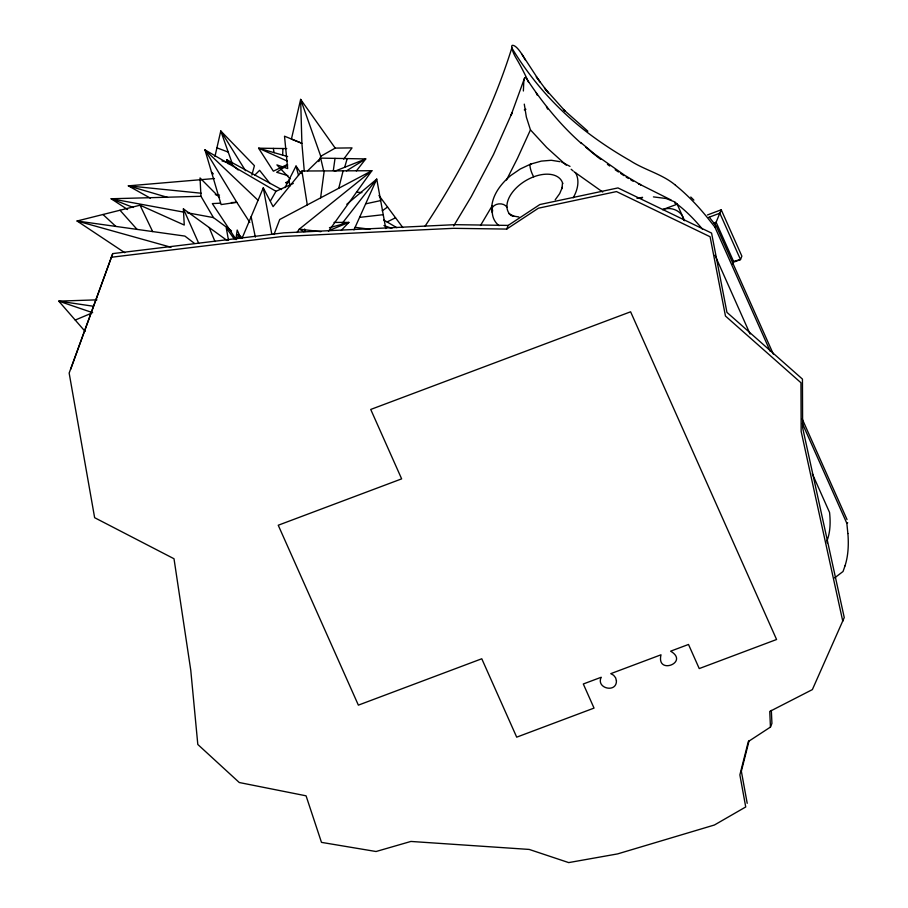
<?xml version="1.0" encoding="UTF-8"?>
<svg xmlns="http://www.w3.org/2000/svg" width="908" height="908" viewBox="0 0 908 908"><rect width="100%" height="100%" fill="white"/><g stroke="black" fill="none" stroke-linecap="round" stroke-linejoin="round"><path stroke-width="1.36" d="M523.371 90.993L523.837 80.755L524.586 78.031L525.63 77.271C541.497 101.435 559.623 124.407 581.483 143.543M282.626 155.109L282.956 148.526M237.782 238.588L238.146 234.536L242.402 237.862M491.625 209.612C491.534 195.822 500.614 184.052 510.693 175.55L520.239 169.013L530.295 164.269M499.082 225.683A47 28.205 -31 0 1 492.306 212.733L492.613 209.952M562.529 182.973L561.904 188.66L562.347 187.309L559.68 193.597L555.185 199.828M320.615 197.853L324.201 170.92M333.338 170.522L335.018 158.378M235.876 239.451L237.204 230.042L240.688 237.805M214.946 156.46L220.78 130.968L254.422 165.687L251.868 175.096M338.752 188.262L343.099 170.852M749.123 740.553L741.348 771.244L747.205 803.308M344.688 167.288L347.196 158.594M524.586 78.031L511.17 114.93L512.044 112.864L493.487 154.542L471.297 196.582L453.705 225.91M845.019 565.877L843.033 571.495L834.565 577.931M318.844 161.567L320.762 156.267L300.65 99.392L291.411 139.106L301.887 143.294L304.271 171.033M770.449 727.081L769.757 711.452L812.376 689.592L844.258 617.565L802.627 427.736L802.445 379.101L726.945 312.375L711.566 233.084L617.973 187.922L539.885 204.527L508.185 225.411L454.897 224.673L283.761 232.845L112.74 253.604L69.156 373.063L94.636 517.696L174.007 558.749L190.771 670.308L197.808 744.469L239.281 782.526L306.064 795.817L321.477 842.374L376.048 851.511L410.915 841.444L529.205 849.434L568.703 862.6L617.599 853.906L714.414 825.009L745.729 806.962L739.872 774.899L748.317 741.552L770.449 727.081L771.925 723.415L771.346 710.396M70.631 369.397L112.74 253.604M273.989 234.491L279.732 219.486L371.883 170.727L301.933 171.01L273.092 206.649L263.286 187.854L242.141 238.1M111.253 257.27L282.286 236.511L453.421 228.328L506.709 229.077L508.185 225.411M715.061 224.832L721.224 209.782L707.423 214.969M732.506 264.012L733.562 261.402L716.117 222.233L713.597 223.175M524.279 104.125L526.356 117.075L530.454 129.867L517.412 158.48L506.494 180M353.961 229.906L376.741 179.103L385.764 228.532M284.998 187.604L296.031 166.062L301.195 173.519M270.448 200.94L275.975 191.304L293.284 183.427M492.318 205.571L480.491 225.513M424.944 226.353C461.639 171.09 491.943 111.332 511.84 47.954L511.783 47.454M296.973 232.493L299.311 229.122L371.883 170.727L328.48 231.324M343.678 159.161L352.043 147.891L335.211 148.106L320.762 156.267M847.697 522.804L846.846 523.337L847.868 533.518M342.248 223.277L376.741 179.103L346.811 204.255M356.39 170.897L365.754 158.923L320.672 158.117L307.664 170.783M524.302 109.879L525.914 109.278M341.147 230.484L348.865 222.403L334.042 222.426M641.706 198.228L642.58 197.342L636.939 198.262M254.694 175.221L259.597 170.329L270.051 183.586M382.223 210.804L387.568 207.058M287.745 164.961L276.713 172.282L287.927 175.641M506.709 229.077L538.399 208.193L616.498 191.577L710.09 236.75L725.469 316.041L800.97 382.767L801.151 431.402L842.783 621.22M346.47 170.852L365.754 158.923L334.439 171.362M715.742 226.569L714.88 227.057L706.878 216.989A131.002 62.482 58.3 0 0 675.461 185.232M289.153 180.828L285.623 182.735L287.984 182.837M387.08 221.949L395.548 217.784M287.269 164.564L273.365 171.169L258.576 148.186L286.746 148.583M75.228 320.059L91.436 313.226M329.695 230.292L348.865 222.403L329.445 227.715M702.474 229.225A95.567 45.582 58.3 0 0 677.164 204.198L662.59 209.646C670.955 206.264 682.464 210.758 683.781 220.326M708.558 217.432L719.84 213.198L740.497 259.563L732.733 262.48M530.749 164.076L541.327 161.102L551.326 160.285L560.054 161.681M733.562 261.402L740.497 259.563L741.87 256.158L721.224 209.782M227.079 240.484L183.393 208.863L184.256 225.048L140.036 205.208L77.067 220.996L124.771 252.708M365.652 203.846L380.668 200.589M359.579 217.375L383.244 214.685M214.458 178.524L128.346 185.856L150.365 198.16M220.474 203.176L212.324 203.608L236.159 239.599M231.347 202.597L236.784 202.302L249.802 222.415M96.918 299.844L58.759 301.127L85.136 331.454M231.517 230.893L213.448 217.602L200.974 196.298L111.162 198.761L127.585 209.521M653.42 196.888L666.109 198.512L674.973 201.996L677.164 204.164L684.541 220.723M201.27 193.234L128.346 185.856L167.526 197.377M215.298 194.653L219.498 195.084M356.526 192.053L361.929 192.655M320.91 231.676L299.311 229.122L304.021 231.767M355.107 227.341L370.01 229.236M93.456 306.257L58.759 301.127L92.684 312.704M518.877 216.955L512.373 215.922L513.849 216.172L508.923 213.652M184.415 212.256L111.162 198.761L133.238 207.489M187.184 212.756L213.448 217.602M222.063 160.943L228.453 162.634M171.01 247.26L77.067 220.996L184.88 236.08L194.528 243.446M287.632 156.551L258.576 148.186L287.303 161.079M383.971 225.536L391.881 228.396M216.921 147.845L228.226 152.09M671.205 200.066L638.449 183.62L640.73 184.846L624.511 175.187L594.513 154.019L580.768 142.522M674.633 202.972L677.164 204.164M561.519 161.942L570.008 166.391M281.548 189.556L226.603 159.638L227.794 163.588M275.975 191.304L204.947 149.854L221.109 204.584L236.784 202.302L204.947 149.854L258.122 200.384M383.698 219.952L396.785 227.67M626.202 177.128L628.518 178.501M630.833 179.886L633.148 181.259M615.193 169.785L618.496 171.987M620.697 173.451L624 175.653M602.708 192.031L574.106 171.748M596.215 155.96L600.699 159.309M607.429 164.337L609.677 166.005M675.461 185.209C662.227 173.996 644.532 170.046 630.084 160.602C614.035 151.466 598.61 141.262 584.048 129.889C555.265 107.223 530.76 79.325 511.84 47.954A10.726 2.508 69.4 0 0 513.463 53.016A14.346 3.36 69.4 0 0 515.926 57.806A79.632 18.659 69.4 0 1 526.89 78.519L528.626 82.401M587.851 131.217L563.38 109.482L565.378 111.423L544.437 87.963L548.341 92.911L536.276 76.726L540.033 81.992L521.816 54.105M585.649 147.119L595.16 155.075M566.24 165.177L546.684 147.482L530.454 129.867M571.155 169.285L573.118 170.931M238.146 169.955L226.603 159.638L229.565 164.291M102.979 214.492L115.838 226.421M690.784 197.036L693.882 200.101M211.405 171.975L213.346 173.916M219.566 197.603L200.032 177.979L200.974 196.298M290.231 178.944L276.906 164.893L287.677 168.582L284.51 136.189L301.887 143.294L300.65 99.392L335.211 148.106M119.992 210.236L137.051 229.383M575.229 172.588L575.854 173.326A47 28.205 -31 0 1 573.164 197.842M709.33 217.296L716.298 226.069L773.31 354.063M378.954 195.481L402.834 227.579M234.207 238.963L226.251 227.84L228.498 240.325M238.146 234.536L240.507 237.975M245.523 170.704L220.78 130.968L232.3 163.644M140.036 205.208L152.657 231.574M802.105 418.713L847.028 519.558M714.88 227.057L770.2 351.26M802.468 423.707L846.846 523.337M714.971 255.193L750.087 334.042M812.274 473.658L829.549 512.441A95.567 45.582 58.3 0 1 827.04 540.657M546.457 106.542L547.603 109.13M536.219 92.798L537.366 95.385M183.393 208.863L198.693 243.253M209.158 227.511L215.014 241.585M288.676 180.431L290.265 185.777M296.031 166.062L298.539 175.448M304.657 228.964L305.304 231.551M320.672 158.117L323.747 171.283M251.13 216.751L255.352 237.136M273.297 148.39L274.125 152.657M263.286 187.854L271.798 234.162M301.933 171.01L307.279 204.913M827.063 540.691L827.245 542.939M847.89 533.529A131.002 62.482 58.3 0 1 844.996 565.854M525.21 59.871A36.377 8.524 69.4 0 0 512.146 45.411A7.491 1.759 69.4 0 0 511.76 47.012M511.408 215.741A30.906 18.546 -31 0 1 524.733 181.259A30.906 18.546 -31 0 1 562.778 183.598M492.306 212.733A8.047 6.152 -4 0 1 496.313 204.47A8.047 6.152 -4 0 1 506.948 207.228M533.7 176.81A8.047 1.884 69.4 0 1 530.227 167.639A8.047 1.884 69.4 0 1 531.373 164.393M616.43 680.807C616.691 693.383 595.773 688.423 601.187 677.266L583.299 683.985L594.036 708.092L516.697 737.16L481.773 658.765L358.365 705.141L278.234 525.233L401.642 478.868L370.725 409.451L630.606 311.796L776.578 639.504L699.239 668.572L688.502 644.464L670.615 651.184C689.796 662.431 655.985 675.45 661.013 654.793L610.789 673.657L613.626 675.268L615.613 677.777L616.43 680.807"/></g></svg>
